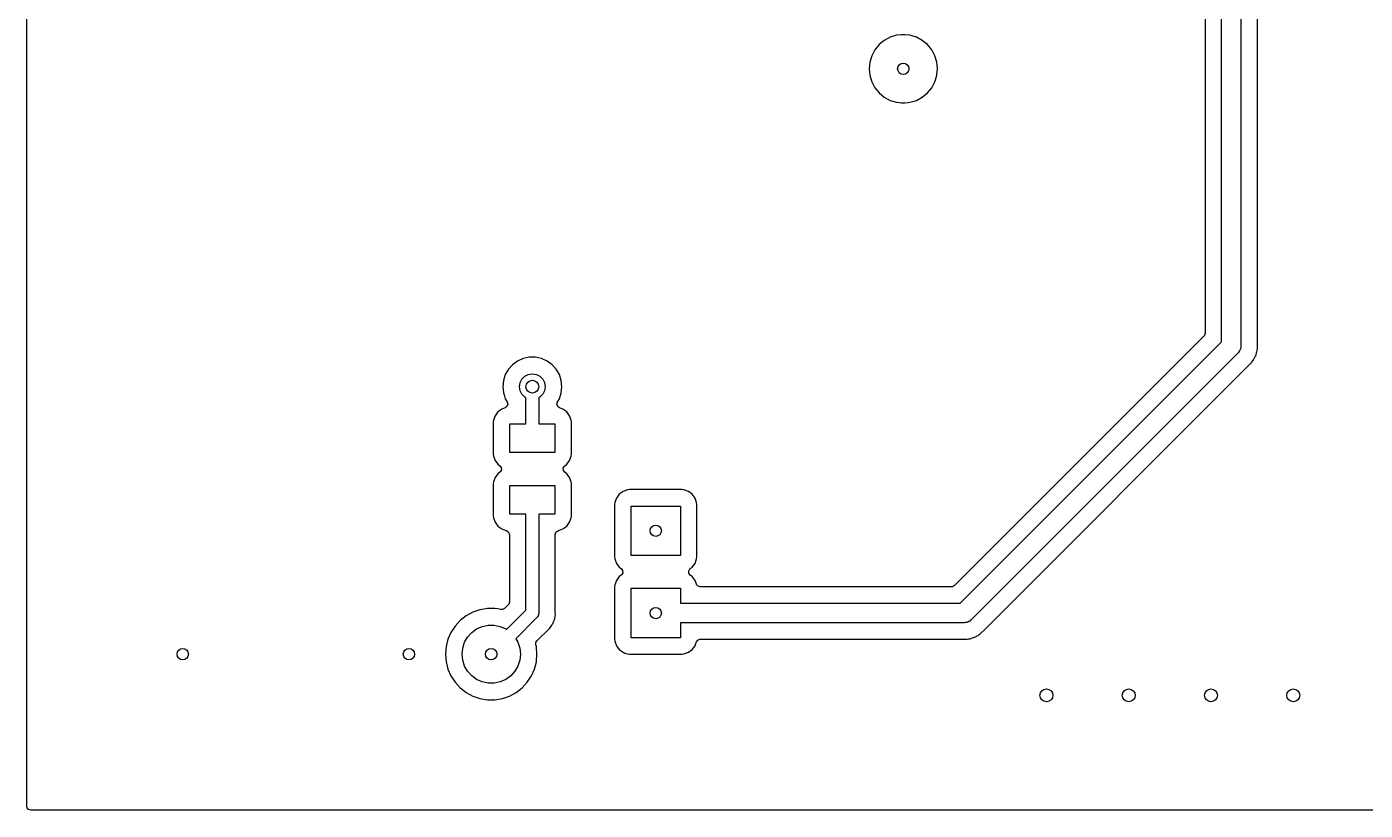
# Model space of a CAD drawing. Extents: x 0.01 to 3.19, y 0.01 to 3.99.
# Drawn here: x 0.01 to 1.637, y 0.01 to 0.962 of the extents above; entities that cross this region are included whole.
import ezdxf

# ---------------------------------------------------------------- set-up
doc = ezdxf.new("R2010")
doc.units = 0
doc.header["$MEASUREMENT"] = 0
doc.layers.add('BLACK', color=7, linetype='CONTINUOUS')

msp = doc.modelspace()

# ---------------------------------------------------------------- linework, layer by layer
at = {"layer": 'BLACK', "linetype": 'CONTINUOUS'}
for p, q in [((0.010413, 0.91122), (0.010413, 1.3)), ((1.4628, 0.579499), (1.4628, 0.991929)), ((1.48642, 0.991929), (1.48642, 0.574606)), ((1.44278, 0.973531), (1.44278, 0.589846)), ((1.50644, 0.91122), (1.50644, 0.973531)), ((1.0529, 0.945775), (1.0466, 0.940607)), ((1.06008, 0.949615), (1.0529, 0.945775)), ((1.06788, 0.95198), (1.06008, 0.949615)), ((1.07395, 0.952579), (1.06788, 0.95198)), ((1.07802, 0.952579), (1.07395, 0.952579)), ((1.07395, 0.952579), (1.07395, 0.952579)), ((1.08409, 0.95198), (1.07802, 0.952579)), ((1.07802, 0.952579), (1.07802, 0.952579)), ((1.09189, 0.949615), (1.08409, 0.95198)), ((1.09907, 0.945775), (1.09189, 0.949615)), ((1.10537, 0.940607), (1.09907, 0.945775)), ((1.09907, 0.945775), (1.09907, 0.945775)), ((1.09907, 0.945775), (1.09907, 0.945775)), ((1.04143, 0.934309), (1.03759, 0.927124)), ((1.0466, 0.940607), (1.04143, 0.934309)), ((1.11054, 0.934309), (1.10537, 0.940607)), ((1.11438, 0.927124), (1.11054, 0.934309)), ((0.010413, 0.2), (0.010413, 0.91122)), ((1.03522, 0.919328), (1.03443, 0.911221)), ((1.03443, 0.911221), (1.03443, 0.91122)), ((1.03443, 0.91122), (1.03522, 0.903113)), ((1.03759, 0.927124), (1.03522, 0.919328)), ((1.11674, 0.919328), (1.11438, 0.927124)), ((1.11754, 0.911221), (1.11674, 0.919328)), ((1.11674, 0.919328), (1.11674, 0.919328)), ((1.11674, 0.919328), (1.11674, 0.919328)), ((1.11685, 0.904163), (1.11754, 0.91122)), ((1.11754, 0.91122), (1.11754, 0.911221)), ((1.50644, 0.578193), (1.50644, 0.91122)), ((1.03522, 0.903113), (1.03759, 0.895317)), ((1.03759, 0.895317), (1.03892, 0.892818)), ((1.11054, 0.888132), (1.11438, 0.895317)), ((1.11438, 0.895317), (1.11674, 0.903113)), ((1.11674, 0.903113), (1.11685, 0.904163)), ((1.03892, 0.892818), (1.04143, 0.888132)), ((1.04143, 0.888132), (1.0466, 0.881834)), ((1.0466, 0.881834), (1.0529, 0.876666)), ((1.09907, 0.876666), (1.10537, 0.881834)), ((1.10537, 0.881834), (1.11054, 0.888132)), ((1.0529, 0.876666), (1.06008, 0.872826)), ((1.06008, 0.872826), (1.06788, 0.870461)), ((1.06788, 0.870461), (1.06788, 0.870461)), ((1.06788, 0.870461), (1.06788, 0.870461)), ((1.06788, 0.870461), (1.07133, 0.87012)), ((1.07133, 0.87012), (1.07395, 0.869862)), ((1.07395, 0.869862), (1.07395, 0.869862)), ((1.07395, 0.869862), (1.07802, 0.869862)), ((1.07802, 0.869862), (1.08147, 0.870202)), ((1.07802, 0.869862), (1.07802, 0.869862)), ((1.08147, 0.870202), (1.08409, 0.870461)), ((1.08409, 0.870461), (1.09189, 0.872826)), ((1.08409, 0.870461), (1.08409, 0.870461)), ((1.08409, 0.870461), (1.08409, 0.870461)), ((1.09189, 0.872826), (1.09907, 0.876666)), ((1.44132, 0.586338), (1.13827, 0.283284)), ((1.44199, 0.587164), (1.44132, 0.586338)), ((1.44278, 0.589846), (1.44199, 0.587164)), ((1.14511, 0.261811), (1.4628, 0.579499)), ((1.48541, 0.569836), (1.48495, 0.569156)), ((1.48572, 0.571164), (1.48541, 0.569836)), ((1.48622, 0.572436), (1.48572, 0.571164)), ((1.48634, 0.573795), (1.48622, 0.572436)), ((1.4864, 0.574061), (1.48634, 0.573795)), ((1.48642, 0.574606), (1.48638, 0.574224)), ((1.48638, 0.574224), (1.4864, 0.574061)), ((1.50607, 0.569401), (1.50644, 0.57102)), ((1.50644, 0.57102), (1.50644, 0.578193)), ((1.50644, 0.578193), (1.50644, 0.578193)), ((0.607018, 0.556146), (0.600935, 0.551727)), ((0.613886, 0.559204), (0.607018, 0.556146)), ((0.621241, 0.560768), (0.613886, 0.559204)), ((0.628759, 0.560768), (0.621241, 0.560768)), ((0.636114, 0.559204), (0.628759, 0.560768)), ((0.642982, 0.556146), (0.636114, 0.559204)), ((0.649065, 0.551727), (0.642982, 0.556146)), ((1.48296, 0.566255), (1.15835, 0.241648)), ((1.17504, 0.230028), (1.49838, 0.553363)), ((1.48373, 0.56738), (1.48296, 0.566255)), ((1.48465, 0.568389), (1.48373, 0.56738)), ((1.48495, 0.569156), (1.48465, 0.568389)), ((1.49838, 0.553363), (1.49908, 0.55406)), ((1.49838, 0.553363), (1.49838, 0.553363)), ((1.49908, 0.55406), (1.49965, 0.554635)), ((1.49908, 0.55406), (1.49908, 0.55406)), ((1.49965, 0.554635), (1.50053, 0.55604)), ((1.50053, 0.55604), (1.50069, 0.556266)), ((1.50069, 0.556266), (1.50173, 0.557564)), ((1.50173, 0.557564), (1.50245, 0.55906)), ((1.50245, 0.55906), (1.50258, 0.559303)), ((1.50258, 0.559303), (1.50347, 0.560708)), ((1.50347, 0.560708), (1.50401, 0.562275)), ((1.50401, 0.562275), (1.50412, 0.562532)), ((1.50412, 0.562532), (1.50437, 0.563051)), ((1.50437, 0.563051), (1.50484, 0.564027)), ((1.50484, 0.564027), (1.50521, 0.565645)), ((1.50521, 0.565645), (1.50529, 0.565912)), ((1.50529, 0.565912), (1.50584, 0.567478)), ((1.50584, 0.567478), (1.50602, 0.569128)), ((1.50602, 0.569128), (1.50607, 0.569401)), ((0.592145, 0.539628), (0.589821, 0.532477)), ((0.595904, 0.546139), (0.592145, 0.539628)), ((0.592145, 0.539628), (0.592145, 0.539628)), ((0.600935, 0.551727), (0.595904, 0.54614)), ((0.595904, 0.54614), (0.595904, 0.546139)), ((0.61226, 0.534256), (0.615744, 0.53774)), ((0.615744, 0.53774), (0.620134, 0.539977)), ((0.620134, 0.539977), (0.625, 0.540748)), ((0.625, 0.540748), (0.629866, 0.539977)), ((0.629866, 0.539977), (0.634256, 0.53774)), ((0.634256, 0.53774), (0.63774, 0.534256)), ((0.654096, 0.54614), (0.649065, 0.551727)), ((0.657855, 0.539628), (0.654096, 0.54614)), ((0.654096, 0.54614), (0.654096, 0.54614)), ((0.654096, 0.54614), (0.654096, 0.54614)), ((0.660179, 0.532477), (0.657855, 0.539628)), ((0.589821, 0.532477), (0.589035, 0.525)), ((0.589035, 0.525), (0.589821, 0.517523)), ((0.609252, 0.525), (0.610023, 0.529866)), ((0.610023, 0.520134), (0.609252, 0.525)), ((0.610023, 0.529866), (0.61226, 0.534256)), ((0.63774, 0.534256), (0.639977, 0.529866)), ((0.639977, 0.529866), (0.640748, 0.525)), ((0.640748, 0.525), (0.639977, 0.520134)), ((0.660965, 0.525), (0.660179, 0.532477)), ((0.660179, 0.517523), (0.660965, 0.525)), ((0.589821, 0.517523), (0.59057, 0.515216)), ((0.59057, 0.515216), (0.592145, 0.510372)), ((0.592145, 0.510372), (0.594439, 0.506398)), ((0.594439, 0.506398), (0.595098, 0.503681)), ((0.61226, 0.515744), (0.610023, 0.520134)), ((0.615744, 0.51226), (0.61226, 0.515744)), ((0.617126, 0.511555), (0.615744, 0.51226)), ((0.617126, 0.48), (0.617126, 0.511555)), ((0.634256, 0.51226), (0.632874, 0.511555)), ((0.632874, 0.511555), (0.632874, 0.48)), ((0.63774, 0.515744), (0.634256, 0.51226)), ((0.639977, 0.520134), (0.63774, 0.515744)), ((0.654909, 0.503564), (0.655503, 0.506295)), ((0.655503, 0.506295), (0.655559, 0.506395)), ((0.655559, 0.506395), (0.657855, 0.510372)), ((0.657855, 0.510372), (0.660179, 0.517523)), ((0.579748, 0.489693), (0.577737, 0.484299)), ((0.579749, 0.489693), (0.579748, 0.489693)), ((0.583198, 0.494302), (0.579749, 0.489693)), ((0.587807, 0.497751), (0.583198, 0.494302)), ((0.591877, 0.49927), (0.587807, 0.497752)), ((0.587807, 0.497752), (0.587807, 0.497751)), ((0.591987, 0.499312), (0.591877, 0.49927)), ((0.594184, 0.50104), (0.591987, 0.499312)), ((0.595098, 0.503681), (0.594184, 0.50104)), ((0.655886, 0.500945), (0.654909, 0.503564)), ((0.658123, 0.49927), (0.655886, 0.500945)), ((0.662193, 0.497752), (0.658123, 0.49927)), ((0.662193, 0.497751), (0.662193, 0.497752)), ((0.666802, 0.494302), (0.662193, 0.497751)), ((0.670251, 0.489693), (0.666802, 0.494302)), ((0.670252, 0.489693), (0.670251, 0.489693)), ((0.672263, 0.484299), (0.670252, 0.489693)), ((0.577737, 0.484299), (0.57748, 0.481915)), ((0.57748, 0.481915), (0.57748, 0.443085)), ((0.577737, 0.484299), (0.577737, 0.484299)), ((0.5975, 0.445), (0.5975, 0.48)), ((0.5975, 0.48), (0.617126, 0.48)), ((0.632874, 0.48), (0.6525, 0.48)), ((0.6525, 0.48), (0.6525, 0.445)), ((0.67252, 0.481915), (0.672263, 0.484299)), ((0.672263, 0.484299), (0.672263, 0.484299)), ((0.67252, 0.443085), (0.67252, 0.481915)), ((0.67252, 0.481915), (0.67252, 0.481915)), ((0.57748, 0.443085), (0.577737, 0.440701)), ((0.577737, 0.440701), (0.577737, 0.440701)), ((0.577737, 0.440701), (0.579748, 0.435307)), ((0.6525, 0.445), (0.5975, 0.445)), ((0.670252, 0.435307), (0.672167, 0.440442)), ((0.672167, 0.440442), (0.672263, 0.440701)), ((0.672263, 0.440701), (0.67252, 0.443085)), ((0.672263, 0.440701), (0.672263, 0.440701)), ((0.67252, 0.443085), (0.67252, 0.443085)), ((0.579748, 0.435307), (0.579749, 0.435307)), ((0.579749, 0.435307), (0.583198, 0.430698)), ((0.583198, 0.430698), (0.585506, 0.428971)), ((0.585506, 0.428971), (0.587181, 0.426734)), ((0.58738, 0.423946), (0.58604, 0.421492)), ((0.587181, 0.426734), (0.58738, 0.423946)), ((0.66262, 0.426054), (0.663959, 0.428508)), ((0.662819, 0.423266), (0.66262, 0.426054)), ((0.664494, 0.421029), (0.662819, 0.423266)), ((0.663959, 0.428508), (0.664494, 0.428971)), ((0.664494, 0.428971), (0.666802, 0.430698)), ((0.666802, 0.430698), (0.670251, 0.435307)), ((0.670251, 0.435307), (0.670251, 0.435307)), ((0.670251, 0.435307), (0.670252, 0.435307)), ((0.577737, 0.409299), (0.57748, 0.406915)), ((0.57748, 0.406915), (0.57748, 0.368085)), ((0.579748, 0.414693), (0.577737, 0.409299)), ((0.577737, 0.409299), (0.577737, 0.409299)), ((0.579749, 0.414693), (0.579748, 0.414693)), ((0.583198, 0.419302), (0.579749, 0.414693)), ((0.585506, 0.421029), (0.583198, 0.419302)), ((0.58604, 0.421492), (0.585506, 0.421029)), ((0.666802, 0.419302), (0.664494, 0.421029)), ((0.670251, 0.414693), (0.666802, 0.419302)), ((0.670252, 0.414693), (0.670251, 0.414693)), ((0.672263, 0.409299), (0.670252, 0.414693)), ((0.67252, 0.406915), (0.672263, 0.409299)), ((0.672263, 0.409299), (0.672263, 0.409299)), ((0.67252, 0.368085), (0.67252, 0.406915)), ((0.67252, 0.406915), (0.67252, 0.406915)), ((0.5975, 0.37), (0.5975, 0.405)), ((0.5975, 0.405), (0.6525, 0.405)), ((0.6525, 0.405), (0.6525, 0.37)), ((0.730698, 0.394302), (0.727249, 0.389693)), ((0.735307, 0.397751), (0.730698, 0.394302)), ((0.740701, 0.399763), (0.735307, 0.397752)), ((0.735307, 0.397752), (0.735307, 0.397751)), ((0.743085, 0.40002), (0.740701, 0.399763)), ((0.740701, 0.399763), (0.740701, 0.399763)), ((0.806915, 0.40002), (0.743085, 0.40002)), ((0.743085, 0.40002), (0.743085, 0.40002)), ((0.809299, 0.399763), (0.806915, 0.40002)), ((0.806915, 0.40002), (0.806915, 0.40002)), ((0.814693, 0.397752), (0.809299, 0.399763)), ((0.809299, 0.399763), (0.809299, 0.399763)), ((0.814693, 0.397751), (0.814693, 0.397752)), ((0.819302, 0.394302), (0.814693, 0.397751)), ((0.822751, 0.389693), (0.819302, 0.394302)), ((0.725237, 0.384299), (0.72498, 0.381915)), ((0.72498, 0.381915), (0.72498, 0.318085)), ((0.727248, 0.389693), (0.725237, 0.384299)), ((0.725237, 0.384299), (0.725237, 0.384299)), ((0.727249, 0.389693), (0.727248, 0.389693)), ((0.745, 0.32), (0.745, 0.38)), ((0.745, 0.38), (0.805, 0.38)), ((0.805, 0.38), (0.805, 0.32)), ((0.822752, 0.389693), (0.822751, 0.389693)), ((0.824763, 0.384299), (0.822752, 0.389693)), ((0.82502, 0.381915), (0.824763, 0.384299)), ((0.824763, 0.384299), (0.824763, 0.384299)), ((0.82502, 0.318085), (0.82502, 0.381915)), ((0.82502, 0.381915), (0.82502, 0.381915)), ((0.57748, 0.368085), (0.577737, 0.365701)), ((0.577737, 0.365701), (0.577737, 0.365701)), ((0.577737, 0.365701), (0.579748, 0.360307)), ((0.579748, 0.360307), (0.579749, 0.360307)), ((0.579749, 0.360307), (0.583198, 0.355698)), ((0.617126, 0.37), (0.5975, 0.37)), ((0.617126, 0.253262), (0.617126, 0.37)), ((0.6525, 0.37), (0.632874, 0.37)), ((0.632874, 0.37), (0.632874, 0.25)), ((0.666802, 0.355698), (0.670252, 0.360307)), ((0.670252, 0.360307), (0.672263, 0.365701)), ((0.672263, 0.365701), (0.67252, 0.368085)), ((0.583198, 0.355698), (0.587807, 0.352249)), ((0.587807, 0.352249), (0.587807, 0.352249)), ((0.587807, 0.352249), (0.587807, 0.352248)), ((0.587807, 0.352248), (0.589852, 0.351486)), ((0.589852, 0.351486), (0.5932, 0.350237)), ((0.5932, 0.350237), (0.593201, 0.350237)), ((0.593201, 0.350237), (0.593201, 0.350237)), ((0.593201, 0.350237), (0.593201, 0.350237)), ((0.593201, 0.350237), (0.593286, 0.350216)), ((0.593286, 0.350216), (0.593346, 0.350182)), ((0.593346, 0.350182), (0.593491, 0.350128)), ((0.593491, 0.350128), (0.593483, 0.350105)), ((0.593483, 0.350105), (0.595715, 0.348833)), ((0.595715, 0.348833), (0.597011, 0.346357)), ((0.597011, 0.346357), (0.597106, 0.345389)), ((0.597106, 0.345389), (0.597106, 0.263609)), ((0.652894, 0.345389), (0.653681, 0.348071)), ((0.652894, 0.250917), (0.652894, 0.345389)), ((0.653681, 0.348071), (0.655794, 0.349901)), ((0.655794, 0.349901), (0.656714, 0.350216)), ((0.656714, 0.350216), (0.656799, 0.350237)), ((0.656799, 0.350237), (0.658104, 0.350723)), ((0.656799, 0.350237), (0.656799, 0.350237)), ((0.656799, 0.350237), (0.656799, 0.350237)), ((0.656799, 0.350237), (0.656799, 0.350237)), ((0.658104, 0.350723), (0.662193, 0.352248)), ((0.662193, 0.352248), (0.666802, 0.355698)), ((0.72498, 0.318085), (0.725237, 0.315701)), ((0.725237, 0.315701), (0.725237, 0.315701)), ((0.725237, 0.315701), (0.727248, 0.310307)), ((0.727248, 0.310307), (0.727249, 0.310307)), ((0.727249, 0.310307), (0.730698, 0.305698)), ((0.805, 0.32), (0.745, 0.32)), ((0.819302, 0.305698), (0.822751, 0.310307)), ((0.822751, 0.310307), (0.822751, 0.310307)), ((0.822751, 0.310307), (0.822752, 0.310307)), ((0.822752, 0.310307), (0.824763, 0.315701)), ((0.824763, 0.315701), (0.82502, 0.318085)), ((0.730698, 0.294302), (0.727249, 0.289693)), ((0.730698, 0.305698), (0.733006, 0.303971)), ((0.733006, 0.296029), (0.730698, 0.294302)), ((0.733006, 0.303971), (0.734681, 0.301734)), ((0.73354, 0.296492), (0.733006, 0.296029)), ((0.73488, 0.298946), (0.73354, 0.296492)), ((0.734681, 0.301734), (0.73488, 0.298946)), ((0.81512, 0.301054), (0.816459, 0.303508)), ((0.815319, 0.298266), (0.81512, 0.301054)), ((0.816994, 0.296029), (0.815319, 0.298266)), ((0.816459, 0.303508), (0.816994, 0.303971)), ((0.816994, 0.303971), (0.819302, 0.305698)), ((0.819302, 0.294302), (0.816994, 0.296029)), ((0.822751, 0.289693), (0.819302, 0.294302)), ((0.725237, 0.284299), (0.72498, 0.281915)), ((0.72498, 0.281915), (0.72498, 0.218085)), ((0.727248, 0.289693), (0.725237, 0.284299)), ((0.725237, 0.284299), (0.725237, 0.284299)), ((0.727249, 0.289693), (0.727248, 0.289693)), ((0.745, 0.22), (0.745, 0.28)), ((0.745, 0.28), (0.805, 0.28)), ((0.805, 0.28), (0.805, 0.261811)), ((0.822752, 0.289693), (0.822751, 0.289693)), ((0.822751, 0.289693), (0.822751, 0.289693)), ((0.82448, 0.285058), (0.822752, 0.289693)), ((0.822752, 0.289693), (0.822752, 0.289693)), ((0.824616, 0.284731), (0.82448, 0.285058)), ((0.826446, 0.282618), (0.824616, 0.284731)), ((0.829128, 0.281831), (0.826446, 0.282618)), ((1.13476, 0.281831), (0.829128, 0.281831)), ((1.13582, 0.281944), (1.13476, 0.281831)), ((1.13827, 0.283284), (1.13582, 0.281944)), ((0.596319, 0.260927), (0.595653, 0.260101)), ((0.597106, 0.263609), (0.596319, 0.260927)), ((0.805, 0.261811), (1.14511, 0.261811)), ((0.544566, 0.246582), (0.537314, 0.240938)), ((0.552649, 0.250956), (0.544566, 0.246582)), ((0.544566, 0.246582), (0.544566, 0.246582)), ((0.56134, 0.25394), (0.552649, 0.250956)), ((0.552649, 0.250956), (0.552649, 0.250956)), ((0.561341, 0.25394), (0.56134, 0.25394)), ((0.565869, 0.254696), (0.561341, 0.25394)), ((0.570405, 0.255453), (0.565869, 0.254696)), ((0.579595, 0.255453), (0.570405, 0.255453)), ((0.582685, 0.254937), (0.579595, 0.255453)), ((0.586855, 0.254241), (0.582685, 0.254937)), ((0.588726, 0.254287), (0.586855, 0.254241)), ((0.591179, 0.255627), (0.588726, 0.254287)), ((0.595653, 0.260101), (0.591179, 0.255627)), ((0.593779, 0.229914), (0.617126, 0.253262)), ((0.630568, 0.244432), (0.604873, 0.218737)), ((0.631271, 0.245551), (0.630568, 0.244432)), ((0.632094, 0.246584), (0.631271, 0.245551)), ((0.632194, 0.24702), (0.632094, 0.246584)), ((0.632432, 0.247399), (0.632194, 0.24702)), ((0.63258, 0.248712), (0.632432, 0.247399)), ((0.632874, 0.25), (0.63258, 0.248712)), ((0.652282, 0.243276), (0.65258, 0.245728)), ((0.65258, 0.245728), (0.652602, 0.245874)), ((0.652602, 0.245874), (0.653047, 0.248303)), ((0.652898, 0.250768), (0.652894, 0.250917)), ((0.653047, 0.248303), (0.652898, 0.250768)), ((0.53109, 0.234177), (0.526064, 0.226483)), ((0.537314, 0.240938), (0.53109, 0.234177)), ((0.537314, 0.240938), (0.537314, 0.240938)), ((0.551291, 0.226332), (0.557283, 0.230686)), ((0.557283, 0.230686), (0.564051, 0.233699)), ((0.564051, 0.233699), (0.571296, 0.235239)), ((0.571296, 0.235239), (0.578704, 0.235239)), ((0.578704, 0.235239), (0.585949, 0.233699)), ((0.585949, 0.233699), (0.592717, 0.230686)), ((0.592717, 0.230686), (0.593779, 0.229914)), ((0.632532, 0.218085), (0.644076, 0.229628)), ((0.644076, 0.229628), (0.644182, 0.229729)), ((0.644182, 0.229729), (0.646032, 0.231367)), ((0.646032, 0.231367), (0.647436, 0.233401)), ((0.647436, 0.233401), (0.647523, 0.233519)), ((0.647523, 0.233519), (0.649046, 0.235464)), ((0.649046, 0.235464), (0.649211, 0.235829)), ((0.649211, 0.235829), (0.649652, 0.236612)), ((0.649652, 0.236612), (0.64988, 0.236942)), ((0.64988, 0.236942), (0.650756, 0.239252)), ((0.650756, 0.239252), (0.650813, 0.239389)), ((0.650813, 0.239389), (0.651826, 0.241641)), ((0.651826, 0.241641), (0.651899, 0.242035)), ((0.651899, 0.242035), (0.65214, 0.2429)), ((0.65214, 0.2429), (0.652282, 0.243276)), ((1.15, 0.238189), (0.805, 0.238189)), ((0.805, 0.238189), (0.805, 0.22)), ((1.15134, 0.23844), (1.15, 0.238189)), ((1.1527, 0.238503), (1.15134, 0.23844)), ((1.15346, 0.238835), (1.1527, 0.238503)), ((1.15427, 0.238987), (1.15346, 0.238835)), ((1.15543, 0.239705), (1.15427, 0.238987)), ((1.15667, 0.240256), (1.15543, 0.239705)), ((1.15772, 0.241128), (1.15667, 0.240256)), ((1.15796, 0.241272), (1.15772, 0.241128)), ((1.15806, 0.241403), (1.15796, 0.241272)), ((1.15835, 0.241648), (1.15806, 0.241403)), ((1.16997, 0.224956), (1.17504, 0.230028)), ((0.522372, 0.218067), (0.520116, 0.209159)), ((0.526064, 0.226483), (0.522372, 0.218067)), ((0.522372, 0.218067), (0.522372, 0.218067)), ((0.540341, 0.207367), (0.54263, 0.214412)), ((0.54263, 0.214412), (0.546334, 0.220827)), ((0.546334, 0.220827), (0.551291, 0.226332)), ((0.604873, 0.218737), (0.60737, 0.214412)), ((0.60737, 0.214412), (0.609659, 0.207367)), ((0.629307, 0.211435), (0.629412, 0.214229)), ((0.629412, 0.214229), (0.630608, 0.216161)), ((0.630608, 0.216161), (0.632532, 0.218085)), ((0.72498, 0.218085), (0.725237, 0.215701)), ((0.725237, 0.215701), (0.725237, 0.215701)), ((0.725237, 0.215701), (0.727248, 0.210307)), ((0.805, 0.22), (0.745, 0.22)), ((0.822752, 0.210307), (0.824192, 0.214168)), ((0.824192, 0.214168), (0.82448, 0.214942)), ((0.82448, 0.214942), (0.826156, 0.21718)), ((0.826156, 0.21718), (0.828774, 0.218157)), ((0.828774, 0.218157), (0.829128, 0.218169)), ((0.829128, 0.218169), (1.15359, 0.218169)), ((1.15359, 0.218169), (1.15521, 0.218539)), ((1.15359, 0.218169), (1.15359, 0.218169)), ((1.15521, 0.218539), (1.15548, 0.218585)), ((1.15548, 0.218585), (1.15713, 0.218771)), ((1.15713, 0.218771), (1.15869, 0.219319)), ((1.15869, 0.219319), (1.15896, 0.219396)), ((1.15896, 0.219396), (1.16058, 0.219765)), ((1.16058, 0.219765), (1.16207, 0.220486)), ((1.16207, 0.220486), (1.16233, 0.220592)), ((1.16233, 0.220592), (1.1639, 0.22114)), ((1.1639, 0.22114), (1.1653, 0.222023)), ((1.1653, 0.222023), (1.16555, 0.222157)), ((1.16555, 0.222157), (1.16704, 0.222878)), ((1.16704, 0.222878), (1.16834, 0.223912)), ((1.16834, 0.223912), (1.16857, 0.224073)), ((1.16857, 0.224073), (1.16871, 0.224167)), ((1.16871, 0.224167), (1.16997, 0.224956)), ((0.010413, 0.015374), (0.010413, 0.2)), ((0.520116, 0.209159), (0.519357, 0.2)), ((0.519357, 0.2), (0.519359, 0.19998)), ((0.519359, 0.19998), (0.520116, 0.190841)), ((0.520116, 0.209159), (0.520116, 0.209159)), ((0.520116, 0.209159), (0.520116, 0.209159)), ((0.539567, 0.2), (0.540341, 0.207367)), ((0.540341, 0.192633), (0.539567, 0.2)), ((0.609659, 0.207367), (0.610433, 0.2)), ((0.610433, 0.2), (0.609659, 0.192633)), ((0.629884, 0.209159), (0.629307, 0.211435)), ((0.630643, 0.2), (0.629884, 0.209159)), ((0.629884, 0.190841), (0.630643, 0.2)), ((0.727248, 0.210307), (0.727249, 0.210307)), ((0.727249, 0.210307), (0.730698, 0.205698)), ((0.730698, 0.205698), (0.735307, 0.202249)), ((0.735307, 0.202249), (0.735307, 0.202249)), ((0.735307, 0.202249), (0.735307, 0.202248)), ((0.735307, 0.202248), (0.737633, 0.201381)), ((0.737633, 0.201381), (0.740701, 0.200237)), ((0.740701, 0.200237), (0.740701, 0.200237)), ((0.740701, 0.200237), (0.743085, 0.19998)), ((0.743085, 0.19998), (0.743085, 0.19998)), ((0.743085, 0.19998), (0.743085, 0.19998)), ((0.743085, 0.19998), (0.743085, 0.19998)), ((0.743085, 0.19998), (0.806915, 0.19998)), ((0.806915, 0.19998), (0.809299, 0.200237)), ((0.806915, 0.19998), (0.806915, 0.19998)), ((0.806915, 0.19998), (0.806915, 0.19998)), ((0.806915, 0.19998), (0.806915, 0.19998)), ((0.809299, 0.200237), (0.814693, 0.202248)), ((0.809299, 0.200237), (0.809299, 0.200237)), ((0.809299, 0.200237), (0.809299, 0.200237)), ((0.814693, 0.202248), (0.819302, 0.205698)), ((0.819302, 0.205698), (0.822752, 0.210307)), ((0.520116, 0.190841), (0.522372, 0.181933)), ((0.522372, 0.181933), (0.522372, 0.181933)), ((0.522372, 0.181933), (0.526064, 0.173517)), ((0.54263, 0.185588), (0.540341, 0.192633)), ((0.546334, 0.179173), (0.54263, 0.185588)), ((0.551291, 0.173668), (0.546334, 0.179173)), ((0.603666, 0.179173), (0.598709, 0.173668)), ((0.60737, 0.185588), (0.603666, 0.179173)), ((0.609659, 0.192633), (0.60737, 0.185588)), ((0.623936, 0.173517), (0.627628, 0.181933)), ((0.627628, 0.181933), (0.629884, 0.190841)), ((0.526064, 0.173517), (0.53109, 0.165824)), ((0.53109, 0.165824), (0.537314, 0.159062)), ((0.557283, 0.169314), (0.551291, 0.173668)), ((0.564051, 0.166301), (0.557283, 0.169314)), ((0.571296, 0.164761), (0.564051, 0.166301)), ((0.578704, 0.164761), (0.571296, 0.164761)), ((0.585949, 0.166301), (0.578704, 0.164761)), ((0.592717, 0.169314), (0.585949, 0.166301)), ((0.598709, 0.173668), (0.592717, 0.169314)), ((0.612686, 0.159062), (0.61891, 0.165824)), ((0.61891, 0.165824), (0.623936, 0.173517)), ((0.537314, 0.159062), (0.537314, 0.159062)), ((0.537314, 0.159062), (0.539907, 0.157044)), ((0.539907, 0.157044), (0.544566, 0.153418)), ((0.544566, 0.153418), (0.552649, 0.149044)), ((0.552649, 0.149044), (0.561341, 0.14606)), ((0.588659, 0.14606), (0.597351, 0.149044)), ((0.597351, 0.149044), (0.605434, 0.153418)), ((0.605434, 0.153418), (0.612686, 0.159062)), ((0.561341, 0.14606), (0.570405, 0.144547)), ((0.570405, 0.144547), (0.570405, 0.144547)), ((0.570405, 0.144547), (0.579595, 0.144547)), ((0.579595, 0.144547), (0.588659, 0.14606)), ((0.579595, 0.144547), (0.579595, 0.144547)), ((0.010862, 0.013313), (0.010413, 0.015374)), ((0.012692, 0.011201), (0.010862, 0.013313)), ((0.015374, 0.010413), (0.012692, 0.011201)), ((2.17594, 0.010413), (0.015374, 0.010413))]:
    msp.add_line(p, q, dxfattribs=at)
at = {"layer": 'BLACK'}
for centre, radius in [((1.07598, 0.91122), 0.00689), ((0.625, 0.525), 0.007874), ((0.775, 0.35), 0.00689), ((0.775, 0.25), 0.00689), ((0.2, 0.2), 0.00689), ((0.475, 0.2), 0.00689), ((0.575, 0.2), 0.00689), ((1.25, 0.15), 0.007874), ((1.35, 0.15), 0.007874), ((1.45, 0.15), 0.007874), ((1.55, 0.15), 0.007874)]:
    msp.add_circle(centre, radius, dxfattribs=at)

doc.saveas('drawing.dxf')
